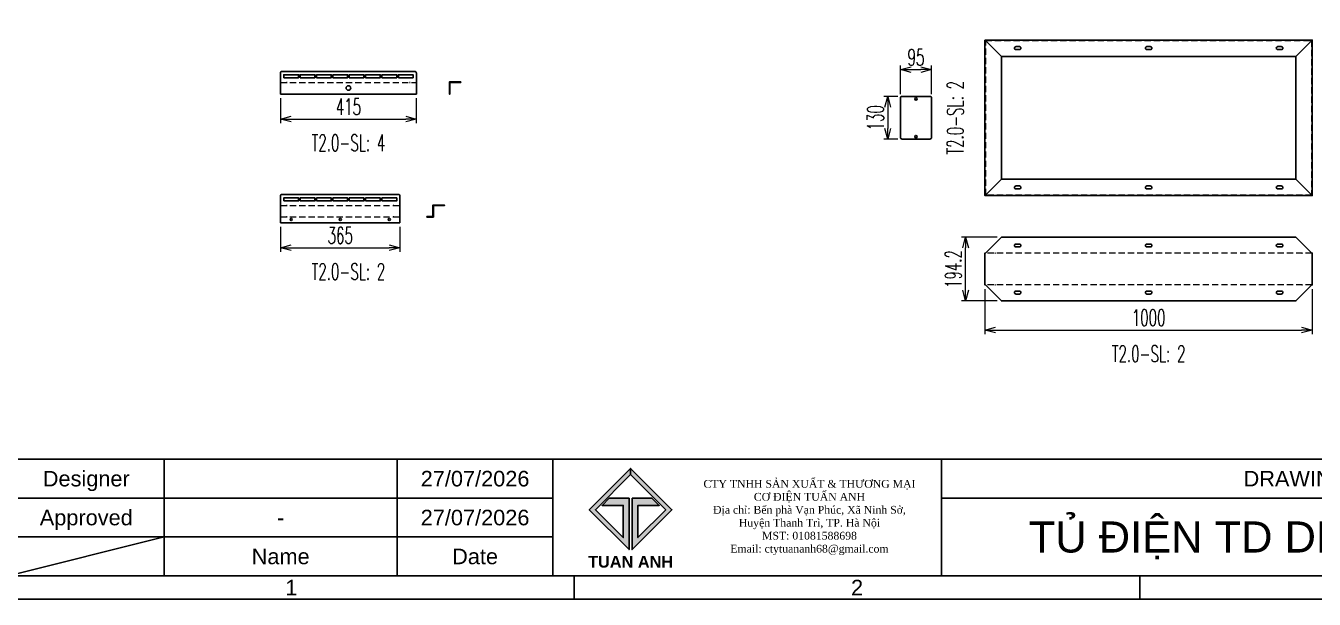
# Model space of a CAD drawing. Header units: millimetres. Extents: x 173893 to 258446, y -176540 to -123824.
# Drawn here: x 191045 to 194982, y -154576 to -152825 of the extents above; entities that cross this region are included whole.
import ezdxf
from ezdxf.enums import TextEntityAlignment as Align

# ---------------------------------------------------------------- set-up
doc = ezdxf.new("R2010")
doc.units = ezdxf.units.MM
doc.header["$LTSCALE"] = 3
doc.linetypes.add('HIDDEN', pattern=[9.525, 6.35, -3.175])
doc.layers.add('@.DM. NÉT ĐỨT', color=8, linetype='HIDDEN', lineweight=9)
for name, color, linetype in [('@.TEXT', 7, 'Continuous'), ('@.VISIBLE', 7, 'Continuous'), ('dim', 7, 'Continuous')]:
    doc.layers.add(name, color=color, linetype=linetype)
doc.styles.add('Ann_w01', font='romans.shx', dxfattribs={"width": 0.6, "bigfont": 'chineset.shx'})
doc.styles.add('Arial', font='arial.ttf')
doc.dimstyles.new('Dim 01_SC25', dxfattribs={"dimscale": 25, "dimtxt": 2, "dimasz": 1.3, "dimexe": 0.5, "dimexo": 0.5, "dimgap": 0.5, "dimtad": 1, "dimdec": 1, "dimzin": 12, "dimdsep": 46, "dimtxsty": 'Ann_w01', "dimblk": 'OPEN30', "dimcen": 1.5, "dimclrd": 6, "dimclre": 6, "dimclrt": 3, "dimadec": 1, "dimazin": 3, "dimtm": 1e-09, "dimtfac": 1, "dimtdec": 1, "dimtix": 1, "dimtmove": 0, "dimatfit": 3, "dimldrblk": 'OPEN30', "dimfxl": 1, "dimtolj": 1, "dimlwd": 0, "dimlwe": 0, "dimarcsym": 0})

# ---------------------------------------------------------------- blocks, each defined once
blk = doc.blocks.new('_Open30')
at = {"color": 0, "linetype": 'ByBlock', "lineweight": -2}
for p, q in [((-1, 0.27), (0, 0)), ((0, 0), (-1, -0.27)), ((0, 0), (-1, 0))]:
    blk.add_line(p, q, dxfattribs=at)
blk = doc.blocks.new('*D146')
at = {"layer": 'Defpoints', "color": 0, "transparency": 16777216}
for p in [(191823.7, -153033.2), (192238.7, -153033.2), (192238.7, -153109.6)]:
    blk.add_point(p, dxfattribs=at)
at = {"layer": 'dim', "color": 6, "lineweight": 0, "transparency": 16777216}
for p, q in [((191823.7, -153045.7), (191823.7, -153122.1)), ((192238.7, -153045.7), (192238.7, -153122.1)), ((191856.2, -153109.6), (192206.2, -153109.6))]:
    blk.add_line(p, q, dxfattribs=at)
at = {"layer": 'dim', "color": 6, "lineweight": 0, "transparency": 16777216, "xscale": 32.5, "yscale": 32.5, "zscale": 32.5, "rotation": 180}
blk.add_blockref('_Open30', (191823.7, -153109.6), dxfattribs=at)
at = {"layer": 'dim', "color": 6, "lineweight": 0, "transparency": 16777216, "xscale": 32.5, "yscale": 32.5, "zscale": 32.5}
blk.add_blockref('_Open30', (192238.7, -153109.6), dxfattribs=at)
at = {"layer": 'dim', "color": 3, "transparency": 16777216, "insert": (192031.2, -153072.1), "char_height": 50, "attachment_point": 5, "style": 'Ann_w01'}
blk.add_mtext('\\A1;415', dxfattribs=at)
blk = doc.blocks.new('*D147')
at = {"layer": 'Defpoints', "color": 0, "transparency": 16777216}
for p in [(191823.7, -153426.4), (192188.7, -153426.4), (192188.7, -153502.8)]:
    blk.add_point(p, dxfattribs=at)
at = {"layer": 'dim', "color": 6, "lineweight": 0, "transparency": 16777216}
for p, q in [((191823.7, -153438.9), (191823.7, -153515.3)), ((192188.7, -153438.9), (192188.7, -153515.3)), ((191856.2, -153502.8), (192156.2, -153502.8))]:
    blk.add_line(p, q, dxfattribs=at)
at = {"layer": 'dim', "color": 6, "lineweight": 0, "transparency": 16777216, "xscale": 32.5, "yscale": 32.5, "zscale": 32.5, "rotation": 180}
blk.add_blockref('_Open30', (191823.7, -153502.8), dxfattribs=at)
at = {"layer": 'dim', "color": 6, "lineweight": 0, "transparency": 16777216, "xscale": 32.5, "yscale": 32.5, "zscale": 32.5}
blk.add_blockref('_Open30', (192188.7, -153502.8), dxfattribs=at)
at = {"layer": 'dim', "color": 3, "transparency": 16777216, "insert": (192006.2, -153465.3), "char_height": 50, "attachment_point": 5, "style": 'Ann_w01'}
blk.add_mtext('\\A1;365', dxfattribs=at)
blk = doc.blocks.new('*D115')
at = {"layer": 'Defpoints', "color": 0, "transparency": 16777216}
for p in [(193976.2, -153616.3), (194976.2, -153616.3), (194976.2, -153753.9)]:
    blk.add_point(p, dxfattribs=at)
at = {"layer": 'dim', "color": 6, "lineweight": 0, "transparency": 16777216}
for p, q in [((193976.2, -153628.8), (193976.2, -153766.4)), ((194976.2, -153628.8), (194976.2, -153766.4)), ((194008.7, -153753.9), (194943.7, -153753.9))]:
    blk.add_line(p, q, dxfattribs=at)
at = {"layer": 'dim', "color": 6, "lineweight": 0, "transparency": 16777216, "xscale": 32.5, "yscale": 32.5, "zscale": 32.5, "rotation": 180}
blk.add_blockref('_Open30', (193976.2, -153753.9), dxfattribs=at)
at = {"layer": 'dim', "color": 6, "lineweight": 0, "transparency": 16777216, "xscale": 32.5, "yscale": 32.5, "zscale": 32.5}
blk.add_blockref('_Open30', (194976.2, -153753.9), dxfattribs=at)
at = {"layer": 'dim', "color": 3, "transparency": 16777216, "insert": (194476.2, -153716.4), "char_height": 50, "attachment_point": 5, "style": 'Ann_w01'}
blk.add_mtext('\\A1;1000', dxfattribs=at)
blk = doc.blocks.new('*D116')
at = {"layer": 'Defpoints', "color": 0, "transparency": 16777216}
for p in [(193917, -153470.6), (194026.2, -153470.6), (194026.2, -153664.8)]:
    blk.add_point(p, dxfattribs=at)
at = {"layer": 'dim', "color": 6, "lineweight": 0, "transparency": 16777216}
for p, q in [((194013.7, -153470.6), (193904.5, -153470.6)), ((193917, -153632.3), (193917, -153503.1)), ((194013.7, -153664.8), (193904.5, -153664.8))]:
    blk.add_line(p, q, dxfattribs=at)
at = {"layer": 'dim', "color": 6, "lineweight": 0, "transparency": 16777216, "xscale": 32.5, "yscale": 32.5, "zscale": 32.5}
for p, rotation in [((193917, -153470.6), 90), ((193917, -153664.8), 270)]:
    blk.add_blockref('_Open30', p, dxfattribs=dict(at, rotation=rotation))
at = {"layer": 'dim', "color": 3, "transparency": 16777216, "insert": (193879.5, -153567.7), "char_height": 50, "attachment_point": 5, "rotation": 90, "style": 'Ann_w01'}
blk.add_mtext('\\A1;194.2', dxfattribs=at)
blk = doc.blocks.new('*D119')
at = {"layer": 'Defpoints', "color": 0, "transparency": 16777216}
for p in [(193722.8, -153040.7), (193679.2, -153170.7), (193722.8, -153170.7)]:
    blk.add_point(p, dxfattribs=at)
at = {"layer": 'dim', "color": 6, "lineweight": 0, "transparency": 16777216}
for p, q in [((193710.3, -153040.7), (193666.7, -153040.7)), ((193679.2, -153073.2), (193679.2, -153138.2)), ((193710.3, -153170.7), (193666.7, -153170.7))]:
    blk.add_line(p, q, dxfattribs=at)
at = {"layer": 'dim', "color": 6, "lineweight": 0, "transparency": 16777216, "xscale": 32.5, "yscale": 32.5, "zscale": 32.5}
for p, rotation in [((193679.2, -153040.7), 90), ((193679.2, -153170.7), 270)]:
    blk.add_blockref('_Open30', p, dxfattribs=dict(at, rotation=rotation))
at = {"layer": 'dim', "color": 3, "transparency": 16777216, "insert": (193641.7, -153105.7), "char_height": 50, "attachment_point": 5, "rotation": 90, "style": 'Ann_w01'}
blk.add_mtext('\\A1;130', dxfattribs=at)
blk = doc.blocks.new('*D120')
at = {"layer": 'Defpoints', "color": 0, "transparency": 16777216}
for p in [(193812.8, -152958.4), (193717.8, -153045.7), (193812.8, -153045.7)]:
    blk.add_point(p, dxfattribs=at)
at = {"layer": 'dim', "color": 6, "lineweight": 0, "transparency": 16777216}
for p, q in [((193717.8, -153033.2), (193717.8, -152945.9)), ((193812.8, -153033.2), (193812.8, -152945.9)), ((193750.3, -152958.4), (193780.3, -152958.4))]:
    blk.add_line(p, q, dxfattribs=at)
at = {"layer": 'dim', "color": 6, "lineweight": 0, "transparency": 16777216, "xscale": 32.5, "yscale": 32.5, "zscale": 32.5, "rotation": 180}
blk.add_blockref('_Open30', (193717.8, -152958.4), dxfattribs=at)
at = {"layer": 'dim', "color": 6, "lineweight": 0, "transparency": 16777216, "xscale": 32.5, "yscale": 32.5, "zscale": 32.5}
blk.add_blockref('_Open30', (193812.8, -152958.4), dxfattribs=at)
at = {"layer": 'dim', "color": 3, "transparency": 16777216, "insert": (193765.3, -152920.9), "char_height": 50, "attachment_point": 5, "style": 'Ann_w01'}
blk.add_mtext('\\A1;95', dxfattribs=at)
blk = doc.blocks.new('A$C4dbb82d6')
at = {"layer": '@.VISIBLE'}
h = blk.add_hatch(color=30, dxfattribs=at)
h.dxf.hatch_style = 1
h.paths.add_polyline_path([(0.21, 4.97), (3.62, 1.56), (3.62, 5.97), (1.92, 5.97), (1.3, 5.35), (3.12, 5.35), (3.12, 2.59), (0.74, 4.97), (3.75, 7.98), (3.75, 8.51)])
h = blk.add_hatch(color=150, dxfattribs=at)
h.dxf.hatch_style = 1
h.paths.add_polyline_path([(6.76, 4.97), (4.37, 2.59), (4.37, 5.35), (6.2, 5.35), (5.58, 5.97), (3.88, 5.97), (3.88, 1.56), (7.29, 4.97), (3.75, 8.51), (3.75, 7.98)])
at = {"layer": '@.VISIBLE', "color": 30}
blk.add_lwpolyline([(3.62, 5.97), (3.62, 1.56), (0.21, 4.97), (3.75, 8.51), (3.75, 7.98), (0.74, 4.97), (3.12, 2.59), (3.12, 5.35), (1.3, 5.35), (1.92, 5.97)], close=True, dxfattribs=at)
at = {"layer": '@.VISIBLE', "color": 150}
blk.add_lwpolyline([(3.88, 5.97), (3.88, 1.56), (7.29, 4.97), (3.75, 8.51), (3.75, 7.98), (6.76, 4.97), (4.37, 2.59), (4.37, 5.35), (6.2, 5.35), (5.58, 5.97)], close=True, dxfattribs=at)
at = {"layer": '@.VISIBLE', "color": 30, "insert": (3.75, 0.51), "char_height": 1, "attachment_point": 5, "style": 'Ann_w01'}
blk.add_mtext_dynamic_manual_height_columns('{\\fArial|b1|i0|c0|p34;\\W1;TUAN ANH}', width=7.5, gutter_width=49.6, heights=[0], dxfattribs=at)
blk = doc.blocks.new('KHUNG BAN VE (Made by Tung)')
at = {"layer": '@.VISIBLE', "color": 8}
for p, q in [((23, 18), (23, 3)), ((53, 18), (53, 3)), ((73, 18), (73, 3)), ((123, 18), (123, 3)), ((3, 13), (73, 13)), ((123, 13), (294, 13)), ((3, 8), (73, 8)), ((23, 8), (3, 3)), ((75.75, 3), (75.75, 0)), ((148.5, 3), (148.5, 0))]:
    blk.add_line(p, q, dxfattribs=at)
for points in [[(0, 0), (297, 0), (297, 210), (0, 210)], [(3, 3), (294, 3), (294, 207), (3, 207)], [(3, 18), (294, 18), (294, 3), (3, 3)]]:
    blk.add_lwpolyline(points, close=True, dxfattribs=at)
at = {"xscale": 1.5, "yscale": 1.5, "zscale": 1.5}
blk.add_blockref('A$C4dbb82d6', (77.375, 4.041), dxfattribs=at)
at = {"layer": '@.TEXT', "color": 2, "style": 'Arial'}
for s, p in [('Designer', (13, 15.5)), ('DRAWING NAME', (173, 15.5)), ('Approved', (13, 10.5)), ('Name', (38, 5.5)), ('Date', (63, 5.5))]:
    blk.add_text(s, height=2, dxfattribs=at).set_placement(p, align=Align.MIDDLE_CENTER)
at = {"layer": '@.TEXT', "color": 1, "style": 'Arial'}
for s, p in [('27/07/2026', (63, 15.5)), ('27/07/2026', (63, 10.5)), ('1', (39.375, 1.5)), ('2', (112.125, 1.5))]:
    blk.add_text(s, height=2, dxfattribs=at).set_placement(p, align=Align.MIDDLE_CENTER)
for tag, height, p in [('DESIGNER_NAME', 2, (38, 15.5)), ('PROJECT_CODE', 2, (258.5, 15.5)), ('SCALE', 2, (289, 15.5)), ('APPROVED_NAME', 2, (38, 10.5)), ('DRAWING_NAME', 4, (173, 8)), ('CUSTOMER_NAME', 2, (258.5, 10.5)), ('PAGE', 2, (289, 10.5)), ('TOTAL', 2, (289, 5.5))]:
    blk.add_attdef(tag, text='', height=height, dxfattribs=at).set_placement(p, align=Align.MIDDLE_CENTER)
at = {"layer": '@.VISIBLE', "color": 30, "insert": (106, 10.5), "char_height": 1, "attachment_point": 5, "style": 'Ann_w01'}
blk.add_mtext_dynamic_manual_height_columns('{\\fTimes New Roman|b0|i0|c0|p18;\\W1;CTY TNHH SẢN XUẤT & THƯƠNG MẠI CƠ ĐIỆN TUẤN ANH\\PĐịa chỉ: Bến phà Vạn Phúc, Xã Ninh Sở, Huyện Thanh Trì, TP. Hà Nội\\PMST: 01081588698\\PEmail: ctytuananh68@gmail.com}', width=28.70976, gutter_width=99.197, heights=[0], dxfattribs=at)

msp = doc.modelspace()

# ---------------------------------------------------------------- linework, layer by layer
at = {"color": 1}
for p, q in [((191842.51, -152997.56), (191844.51, -152997.56)), ((192219.93, -152997.56), (192217.93, -152997.56)), ((191842.51, -153373.59), (191844.51, -153373.59)), ((192169.93, -153373.59), (192167.93, -153373.59)), ((191842.51, -153407.79), (191844.51, -153407.79)), ((192169.93, -153407.79), (192167.93, -153407.79)), ((194006.37, -153519.23), (194008.37, -153519.23)), ((194946.07, -153519.23), (194944.07, -153519.23)), ((194006.37, -153616.23), (194008.37, -153616.23)), ((194946.07, -153616.23), (194944.07, -153616.23))]:
    msp.add_line(p, q, dxfattribs=at)
for points in [[(193976.22, -152868.21), (194976.22, -152868.21), (194976.22, -153343.21), (193976.22, -153343.21)], [(194026.22, -152918.21), (194926.22, -152918.21), (194926.22, -153293.21), (194026.22, -153293.21)], [(191833.72, -152983.46), (191878.72, -152983.46), (191878.72, -152974.46), (191833.72, -152974.46)], [(191883.72, -152983.46), (191928.72, -152983.46), (191928.72, -152974.46), (191883.72, -152974.46)], [(191933.72, -152983.46), (191978.72, -152983.46), (191978.72, -152974.46), (191933.72, -152974.46)], [(191983.72, -152983.46), (192028.72, -152983.46), (192028.72, -152974.46), (191983.72, -152974.46)], [(192033.72, -152983.46), (192078.72, -152983.46), (192078.72, -152974.46), (192033.72, -152974.46)], [(192083.72, -152983.46), (192128.72, -152983.46), (192128.72, -152974.46), (192083.72, -152974.46)], [(192133.72, -152983.46), (192178.72, -152983.46), (192178.72, -152974.46), (192133.72, -152974.46)], [(192183.72, -152983.46), (192228.72, -152983.46), (192228.72, -152974.46), (192183.72, -152974.46)], [(192374.63, -152996.16), (192339.63, -152996.16), (192339.63, -153033.16), (192341.13, -153033.16), (192341.13, -152997.66), (192374.63, -152997.66)], [(191833.72, -153359.49), (191878.72, -153359.49), (191878.72, -153350.49), (191833.72, -153350.49)], [(191883.72, -153359.49), (191928.72, -153359.49), (191928.72, -153350.49), (191883.72, -153350.49)], [(191933.72, -153359.49), (191978.72, -153359.49), (191978.72, -153350.49), (191933.72, -153350.49)], [(191983.72, -153359.49), (192028.72, -153359.49), (192028.72, -153350.49), (191983.72, -153350.49)], [(192033.72, -153359.49), (192078.72, -153359.49), (192078.72, -153350.49), (192033.72, -153350.49)], [(192083.72, -153359.49), (192128.72, -153359.49), (192128.72, -153350.49), (192083.72, -153350.49)], [(192133.72, -153359.49), (192178.72, -153359.49), (192178.72, -153350.49), (192133.72, -153350.49)], [(192291.13, -153409.19), (192291.13, -153373.69), (192324.63, -153373.69), (192324.63, -153372.19), (192289.63, -153372.19), (192289.63, -153407.69), (192271.13, -153407.69), (192271.13, -153409.19)], [(194974.72, -153519.13), (194926.22, -153470.63), (194026.22, -153470.63), (193977.72, -153519.13), (193976.22, -153519.13), (193976.22, -153616.33), (193977.72, -153616.33), (194026.22, -153664.83), (194926.22, -153664.83), (194974.72, -153616.33), (194976.22, -153616.33), (194976.22, -153519.13)]]:
    msp.add_lwpolyline(points, close=True)
for points in [[(194026.22, -152918.21), (193977.72, -152869.71), (193976.22, -152869.71)], [(194926.22, -152918.21), (194974.72, -152869.71), (194976.22, -152869.71)], [(194026.22, -153293.21), (193977.72, -153341.71), (193976.22, -153341.71)], [(194926.22, -153293.21), (194974.72, -153341.71), (194976.22, -153341.71)]]:
    msp.add_lwpolyline(points)
at = {"linetype": 'HIDDEN'}
msp.add_lwpolyline([(193977.72, -152869.71), (194974.72, -152869.71), (194974.72, -153341.71), (193977.72, -153341.71)], close=True, dxfattribs=at)
for points in [[(194070.72, -152888.51), (194081.72, -152888.51, -0.4142136), (194086.22, -152893.01), (194086.22, -152893.01, -0.4142136), (194081.72, -152897.51), (194070.72, -152897.51, -0.4142136), (194066.22, -152893.01), (194066.22, -152893.01, -0.4142136)], [(194470.72, -152888.51), (194481.72, -152888.51, -0.4142136), (194486.22, -152893.01), (194486.22, -152893.01, -0.4142136), (194481.72, -152897.51), (194470.72, -152897.51, -0.4142136), (194466.22, -152893.01), (194466.22, -152893.01, -0.4142136)], [(194870.72, -152888.51), (194881.72, -152888.51, -0.4142136), (194886.22, -152893.01), (194886.22, -152893.01, -0.4142136), (194881.72, -152897.51), (194870.72, -152897.51, -0.4142136), (194866.22, -152893.01), (194866.22, -152893.01, -0.4142136)], [(192238.72, -153033.16), (192238.72, -152968.96, 0.4142136), (192233.72, -152963.96), (191828.72, -152963.96, 0.4142136), (191823.72, -152968.96), (191823.72, -153033.16)], [(193812.82, -153045.71), (193812.82, -153165.71, -0.4142136), (193807.82, -153170.71), (193722.82, -153170.71, -0.4142136), (193717.82, -153165.71), (193717.82, -153045.71, -0.4142136), (193722.82, -153040.71), (193807.82, -153040.71, -0.4142136)], [(192188.72, -153426.39), (192188.72, -153344.99, 0.4142136), (192183.72, -153339.99), (191828.72, -153339.99, 0.4142136), (191823.72, -153344.99), (191823.72, -153426.39)], [(194081.72, -153313.91), (194070.72, -153313.91, 0.4142136), (194066.22, -153318.41), (194066.22, -153318.41, 0.4142136), (194070.72, -153322.91), (194081.72, -153322.91, 0.4142136), (194086.22, -153318.41), (194086.22, -153318.41, 0.4142136)], [(194481.72, -153313.91), (194470.72, -153313.91, 0.4142136), (194466.22, -153318.41), (194466.22, -153318.41, 0.4142136), (194470.72, -153322.91), (194481.72, -153322.91, 0.4142136), (194486.22, -153318.41), (194486.22, -153318.41, 0.4142136)], [(194881.72, -153313.91), (194870.72, -153313.91, 0.4142136), (194866.22, -153318.41), (194866.22, -153318.41, 0.4142136), (194870.72, -153322.91), (194881.72, -153322.91, 0.4142136), (194886.22, -153318.41), (194886.22, -153318.41, 0.4142136)], [(194081.72, -153491.33), (194070.72, -153491.33, 0.4142136), (194066.22, -153495.83), (194066.22, -153495.83, 0.4142136), (194070.72, -153500.33), (194081.72, -153500.33, 0.4142136), (194086.22, -153495.83), (194086.22, -153495.83, 0.4142136)], [(194481.72, -153491.33), (194470.72, -153491.33, 0.4142136), (194466.22, -153495.83), (194466.22, -153495.83, 0.4142136), (194470.72, -153500.33), (194481.72, -153500.33, 0.4142136), (194486.22, -153495.83), (194486.22, -153495.83, 0.4142136)], [(194881.72, -153491.33), (194870.72, -153491.33, 0.4142136), (194866.22, -153495.83), (194866.22, -153495.83, 0.4142136), (194870.72, -153500.33), (194881.72, -153500.33, 0.4142136), (194886.22, -153495.83), (194886.22, -153495.83, 0.4142136)], [(194070.72, -153635.13), (194081.72, -153635.13, -0.4142136), (194086.22, -153639.63), (194086.22, -153639.63, -0.4142136), (194081.72, -153644.13), (194070.72, -153644.13, -0.4142136), (194066.22, -153639.63), (194066.22, -153639.63, -0.4142136)], [(194470.72, -153635.13), (194481.72, -153635.13, -0.4142136), (194486.22, -153639.63), (194486.22, -153639.63, -0.4142136), (194481.72, -153644.13), (194470.72, -153644.13, -0.4142136), (194466.22, -153639.63), (194466.22, -153639.63, -0.4142136)], [(194870.72, -153635.13), (194881.72, -153635.13, -0.4142136), (194886.22, -153639.63), (194886.22, -153639.63, -0.4142136), (194881.72, -153644.13), (194870.72, -153644.13, -0.4142136), (194866.22, -153639.63), (194866.22, -153639.63, -0.4142136)]]:
    msp.add_lwpolyline(points, format="xyb", close=True)
for centre, radius in [((192031.22, -153014.66), 7), ((193765.32, -153048.21), 3.5), ((193765.32, -153163.21), 3.5), ((191856.22, -153416.39), 3.5), ((192006.22, -153416.39), 3.5), ((192156.22, -153416.39), 3.5)]:
    msp.add_circle(centre, radius)
at = {"layer": '@.DM. NÉT ĐỨT', "linetype": 'HIDDEN'}
for p, q in [((191823.72, -152997.56), (192238.72, -152997.56)), ((191823.72, -153373.59), (192188.72, -153373.59)), ((191823.72, -153407.79), (192188.72, -153407.79))]:
    msp.add_line(p, q, dxfattribs=at)
for points in [[(194974.72, -153519.23), (193977.72, -153519.23)], [(194974.72, -153616.23), (193977.72, -153616.23)]]:
    msp.add_lwpolyline(points, dxfattribs=at)

# ---------------------------------------------------------------- block references
at = {"layer": '@.VISIBLE'}
ref = msp.add_blockref('KHUNG BAN VE (Made by Tung)', (190921.35, -154576.11), dxfattribs=dict(at, xscale=23.76, yscale=23.76, zscale=23.76))
ref.add_attrib('APPROVED_NAME', '-', dxfattribs={"layer": '@.TEXT', "color": 1, "height": 47.52, "style": 'Arial'}).set_placement((191824.23, -154326.63), align=Align.MIDDLE_CENTER)
ref.add_attrib('DRAWING_NAME', 'TỦ ĐIỆN TD DH1 (NHÀ KTNV)', dxfattribs={"layer": '@.TEXT', "color": 1, "height": 95.04, "style": 'Arial'}).set_placement((195031.83, -154386.03), align=Align.MIDDLE_CENTER)

# ---------------------------------------------------------------- texts
at = {"layer": 'dim', "color": 1, "style": 'Ann_w01', "width": 0.6}
msp.add_text('T2.0-SL: 2', height=50, rotation=90, dxfattribs=at).set_placement((193885.48, -153105.71), align=Align.MIDDLE_CENTER)
for s, p in [('T2.0-SL: 4', (192031.22, -153182.22)), ('T2.0-SL: 2', (192031.22, -153575.45)), ('T2.0-SL: 2', (194476.22, -153826.59))]:
    msp.add_text(s, height=50, dxfattribs=at).set_placement(p, align=Align.MIDDLE_CENTER)

# ---------------------------------------------------------------- dimensions: what is measured, and where the dimension line sits
at = {"layer": 'dim'}
for base, p1, p2, angle, picture, middle in [((193812.82, -152958.36), (193717.82, -153045.71), (193812.82, -153045.71), 180, '*D120', (193765.32, -152920.86)), ((193679.19, -153170.71), (193722.82, -153040.71), (193722.82, -153170.71), 90, '*D119', (193641.69, -153105.71)), ((193916.95, -153470.63), (194026.22, -153664.83), (194026.22, -153470.63), 90, '*D116', (193879.45, -153567.73))]:
    dim = msp.add_linear_dim(base=base, p1=p1, p2=p2, angle=angle, dimstyle='Dim 01_SC25', dxfattribs=at)
    dim.commit()
    dim.dimension.update_dxf_attribs({"geometry": picture, "text_midpoint": middle})
for base, p1, p2, picture, middle in [((192238.72, -153109.55), (191823.72, -153033.16), (192238.72, -153033.16), '*D146', (192031.22, -153072.05)), ((192188.72, -153502.79), (191823.72, -153426.39), (192188.72, -153426.39), '*D147', (192006.22, -153465.29)), ((194976.22, -153753.93), (193976.22, -153616.33), (194976.22, -153616.33), '*D115', (194476.22, -153716.43))]:
    dim = msp.add_linear_dim(base=base, p1=p1, p2=p2, dimstyle='Dim 01_SC25', dxfattribs=at)
    dim.commit()
    dim.dimension.update_dxf_attribs({"geometry": picture, "text_midpoint": middle})

doc.saveas('drawing.dxf')
